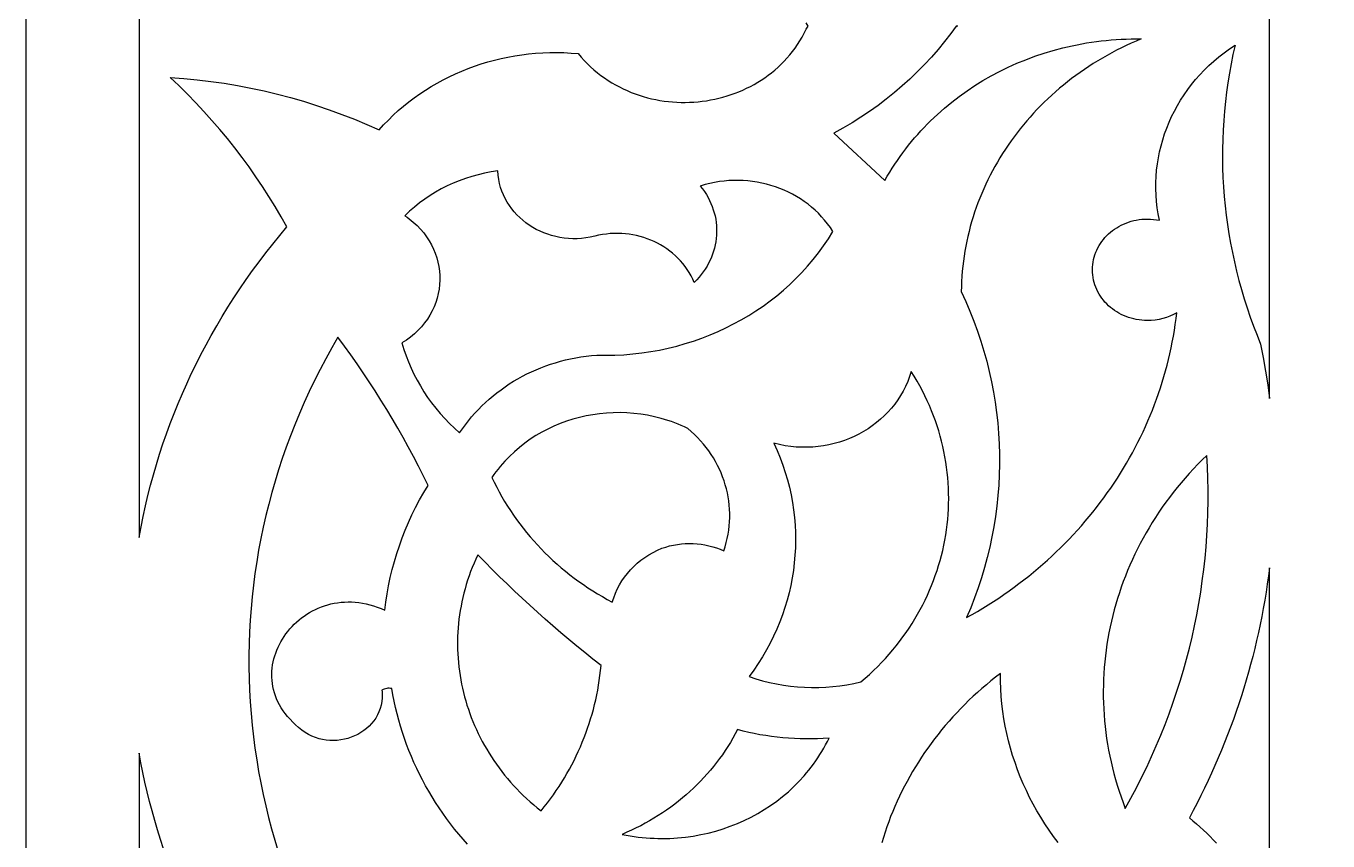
# Model space of a CAD drawing. Extents: x -1429 to -724, y 80 to 630.
# Drawn here: x -1369.3 to -1311.7, y 318.7 to 354.7 of the extents above; entities that cross this region are included whole.
import ezdxf

# ---------------------------------------------------------------- set-up
doc = ezdxf.new("R2010")
doc.units = 0
doc.layers.add('LAYER_1', color=18, linetype='CONTINUOUS')

msp = doc.modelspace()

# ---------------------------------------------------------------- linework, layer by layer
at = {"layer": 'LAYER_1'}
for points in [[(-784.299, 144.673), (-1369.299, 144.673), (-1369.299, 569.673), (-994.512, 569.673), (-784.299, 409.912)], [(-1328.131, 354.674), (-1328.131, 354.674)], [(-1348.725, 348.261), (-1349.016, 348.206), (-1349.304, 348.14), (-1349.587, 348.062), (-1349.866, 347.974), (-1350.14, 347.875), (-1350.41, 347.765), (-1350.673, 347.644), (-1350.931, 347.514), (-1351.183, 347.373), (-1351.428, 347.222), (-1351.666, 347.062), (-1351.897, 346.891), (-1352.121, 346.712), (-1352.336, 346.523), (-1352.543, 346.325), (-1352.445, 346.259), (-1352.351, 346.19), (-1352.26, 346.119), (-1352.172, 346.047), (-1352.005, 345.896), (-1351.851, 345.737), (-1351.711, 345.572), (-1351.582, 345.401), (-1351.467, 345.224), (-1351.364, 345.043), (-1351.274, 344.857), (-1351.196, 344.667), (-1351.132, 344.474), (-1351.08, 344.279), (-1351.04, 344.081), (-1351.013, 343.882), (-1350.999, 343.682), (-1350.998, 343.482), (-1351.009, 343.282), (-1351.032, 343.083), (-1351.068, 342.885), (-1351.117, 342.689), (-1351.178, 342.496), (-1351.252, 342.306), (-1351.338, 342.119), (-1351.437, 341.937), (-1351.548, 341.76), (-1351.671, 341.588), (-1351.808, 341.422), (-1351.956, 341.263), (-1352.117, 341.111), (-1352.29, 340.966), (-1352.476, 340.83), (-1352.574, 340.765), (-1352.674, 340.703), (-1352.589, 340.42), (-1352.492, 340.14), (-1352.386, 339.864), (-1352.269, 339.592), (-1352.141, 339.324), (-1352.005, 339.06), (-1351.858, 338.802), (-1351.701, 338.548), (-1351.535, 338.3), (-1351.36, 338.057), (-1351.176, 337.819), (-1350.982, 337.588), (-1350.78, 337.363), (-1350.569, 337.144), (-1350.349, 336.931), (-1350.121, 336.725), (-1349.996, 336.909), (-1349.866, 337.089), (-1349.731, 337.264), (-1349.59, 337.435), (-1349.444, 337.602), (-1349.293, 337.764), (-1349.137, 337.922), (-1348.977, 338.075), (-1348.812, 338.223), (-1348.643, 338.367), (-1348.469, 338.505), (-1348.291, 338.639), (-1348.109, 338.767), (-1347.923, 338.891), (-1347.734, 339.009), (-1347.54, 339.123), (-1347.344, 339.231), (-1347.143, 339.333), (-1346.94, 339.43), (-1346.733, 339.522), (-1346.523, 339.608), (-1346.311, 339.688), (-1346.096, 339.762), (-1345.878, 339.831), (-1345.657, 339.894), (-1345.435, 339.951), (-1345.21, 340.002), (-1344.983, 340.046), (-1344.754, 340.085), (-1344.523, 340.117), (-1344.29, 340.143), (-1344.056, 340.162), (-1343.652, 340.157), (-1343.25, 340.165), (-1342.851, 340.185), (-1342.454, 340.218), (-1342.059, 340.264), (-1341.668, 340.322), (-1341.281, 340.392), (-1340.897, 340.474), (-1340.518, 340.568), (-1340.142, 340.673), (-1339.772, 340.79), (-1339.406, 340.919), (-1339.046, 341.058), (-1338.691, 341.209), (-1338.343, 341.371), (-1338, 341.543), (-1337.664, 341.726), (-1337.335, 341.919), (-1337.013, 342.123), (-1336.698, 342.336), (-1336.391, 342.56), (-1336.092, 342.794), (-1335.802, 343.037), (-1335.519, 343.289), (-1335.246, 343.551), (-1334.982, 343.822), (-1334.728, 344.102), (-1334.484, 344.391), (-1334.249, 344.688), (-1334.025, 344.994), (-1333.812, 345.309), (-1333.61, 345.632), (-1333.724, 345.805), (-1333.846, 345.971), (-1333.975, 346.132), (-1334.11, 346.286), (-1334.252, 346.434), (-1334.4, 346.575), (-1334.553, 346.71), (-1334.712, 346.838), (-1334.877, 346.959), (-1335.046, 347.073), (-1335.22, 347.18), (-1335.399, 347.28), (-1335.582, 347.373), (-1335.768, 347.458), (-1335.959, 347.536), (-1336.152, 347.607), (-1336.349, 347.67), (-1336.548, 347.725), (-1336.75, 347.772), (-1336.954, 347.812), (-1337.16, 347.844), (-1337.368, 347.867), (-1337.577, 347.883), (-1337.787, 347.89), (-1337.998, 347.889), (-1338.21, 347.879), (-1338.421, 347.861), (-1338.633, 347.835), (-1338.845, 347.799), (-1339.056, 347.755), (-1339.266, 347.702), (-1339.475, 347.639), (-1339.38, 347.517), (-1339.291, 347.392), (-1339.208, 347.265), (-1339.133, 347.135), (-1339.064, 347.002), (-1339.003, 346.868), (-1338.948, 346.732), (-1338.9, 346.595), (-1338.858, 346.456), (-1338.824, 346.316), (-1338.796, 346.175), (-1338.775, 346.033), (-1338.761, 345.891), (-1338.753, 345.749), (-1338.752, 345.606), (-1338.758, 345.464), (-1338.77, 345.322), (-1338.789, 345.181), (-1338.815, 345.04), (-1338.847, 344.901), (-1338.886, 344.762), (-1338.931, 344.625), (-1338.983, 344.49), (-1339.042, 344.357), (-1339.107, 344.225), (-1339.179, 344.096), (-1339.257, 343.969), (-1339.342, 343.845), (-1339.433, 343.724), (-1339.531, 343.607), (-1339.635, 343.492), (-1339.746, 343.381), (-1339.813, 343.531), (-1339.887, 343.676), (-1339.968, 343.817), (-1340.055, 343.953), (-1340.149, 344.085), (-1340.248, 344.211), (-1340.353, 344.333), (-1340.464, 344.449), (-1340.58, 344.561), (-1340.701, 344.667), (-1340.827, 344.767), (-1340.957, 344.862), (-1341.091, 344.951), (-1341.23, 345.035), (-1341.372, 345.113), (-1341.518, 345.184), (-1341.667, 345.25), (-1341.819, 345.309), (-1341.975, 345.362), (-1342.132, 345.409), (-1342.293, 345.449), (-1342.455, 345.482), (-1342.619, 345.509), (-1342.785, 345.529), (-1342.952, 345.541), (-1343.121, 345.547), (-1343.29, 345.546), (-1343.46, 345.537), (-1343.631, 345.52), (-1343.802, 345.497), (-1343.973, 345.465), (-1344.143, 345.426), (-1344.34, 345.381), (-1344.536, 345.348), (-1344.732, 345.325), (-1344.927, 345.313), (-1345.12, 345.311), (-1345.311, 345.32), (-1345.5, 345.338), (-1345.686, 345.367), (-1345.87, 345.404), (-1346.05, 345.451), (-1346.226, 345.507), (-1346.398, 345.571), (-1346.566, 345.644), (-1346.73, 345.725), (-1346.888, 345.814), (-1347.04, 345.91), (-1347.187, 346.015), (-1347.327, 346.126), (-1347.461, 346.244), (-1347.588, 346.369), (-1347.707, 346.501), (-1347.819, 346.639), (-1347.922, 346.782), (-1348.017, 346.932), (-1348.104, 347.087), (-1348.181, 347.247), (-1348.249, 347.412), (-1348.306, 347.582), (-1348.354, 347.756), (-1348.391, 347.935), (-1348.417, 348.118), (-1348.431, 348.305)], [(-1330.218, 339.218), (-1330.302, 338.999), (-1330.396, 338.785), (-1330.501, 338.578), (-1330.617, 338.378), (-1330.742, 338.185), (-1330.877, 337.999), (-1331.021, 337.82), (-1331.174, 337.649), (-1331.336, 337.485), (-1331.505, 337.33), (-1331.683, 337.182), (-1331.867, 337.043), (-1332.058, 336.913), (-1332.256, 336.792), (-1332.459, 336.679), (-1332.669, 336.576), (-1332.883, 336.482), (-1333.103, 336.397), (-1333.326, 336.323), (-1333.554, 336.258), (-1333.786, 336.204), (-1334.021, 336.16), (-1334.259, 336.127), (-1334.499, 336.105), (-1334.742, 336.094), (-1334.986, 336.094), (-1335.231, 336.105), (-1335.478, 336.128), (-1335.725, 336.163), (-1335.972, 336.21), (-1336.219, 336.27), (-1336.076, 335.951), (-1335.944, 335.63), (-1335.824, 335.306), (-1335.716, 334.98), (-1335.619, 334.652), (-1335.534, 334.323), (-1335.461, 333.991), (-1335.399, 333.659), (-1335.349, 333.325), (-1335.31, 332.991), (-1335.283, 332.656), (-1335.268, 332.321), (-1335.263, 331.986), (-1335.27, 331.651), (-1335.289, 331.317), (-1335.319, 330.983), (-1335.36, 330.651), (-1335.413, 330.32), (-1335.477, 329.99), (-1335.552, 329.662), (-1335.638, 329.337), (-1335.735, 329.013), (-1335.844, 328.692), (-1335.964, 328.374), (-1336.095, 328.059), (-1336.237, 327.747), (-1336.39, 327.439), (-1336.554, 327.135), (-1336.729, 326.835), (-1336.915, 326.539), (-1337.112, 326.247), (-1337.32, 325.961), (-1337.022, 325.863), (-1336.72, 325.776), (-1336.416, 325.7), (-1336.11, 325.635), (-1335.801, 325.581), (-1335.491, 325.538), (-1335.179, 325.506), (-1334.867, 325.485), (-1334.554, 325.475), (-1334.24, 325.477), (-1333.927, 325.489), (-1333.614, 325.513), (-1333.302, 325.547), (-1332.991, 325.593), (-1332.681, 325.65), (-1332.373, 325.718), (-1332.18, 325.885), (-1331.992, 326.054), (-1331.808, 326.227), (-1331.63, 326.402), (-1331.456, 326.581), (-1331.287, 326.762), (-1331.123, 326.946), (-1330.963, 327.133), (-1330.809, 327.322), (-1330.659, 327.514), (-1330.514, 327.709), (-1330.374, 327.905), (-1330.239, 328.104), (-1330.109, 328.306), (-1329.984, 328.509), (-1329.864, 328.715), (-1329.748, 328.922), (-1329.638, 329.131), (-1329.532, 329.342), (-1329.432, 329.555), (-1329.337, 329.77), (-1329.246, 329.986), (-1329.161, 330.204), (-1329.081, 330.423), (-1329.005, 330.643), (-1328.935, 330.865), (-1328.87, 331.088), (-1328.81, 331.312), (-1328.755, 331.537), (-1328.705, 331.763), (-1328.66, 331.989), (-1328.621, 332.217), (-1328.587, 332.445), (-1328.557, 332.674), (-1328.533, 332.904), (-1328.514, 333.134), (-1328.501, 333.364), (-1328.492, 333.595), (-1328.489, 333.826), (-1328.491, 334.057), (-1328.498, 334.288), (-1328.511, 334.519), (-1328.529, 334.75), (-1328.552, 334.981), (-1328.58, 335.212), (-1328.614, 335.442), (-1328.653, 335.672), (-1328.698, 335.901), (-1328.748, 336.13), (-1328.803, 336.359), (-1328.863, 336.586), (-1328.929, 336.813), (-1329.001, 337.039), (-1329.077, 337.264), (-1329.16, 337.488), (-1329.247, 337.711), (-1329.341, 337.933), (-1329.439, 338.153), (-1329.543, 338.372), (-1329.653, 338.59), (-1329.768, 338.806), (-1329.889, 339.02), (-1330.015, 339.233), (-1330.147, 339.444)], [(-1343.327, 337.62), (-1343.63, 337.603), (-1343.931, 337.574), (-1344.23, 337.532), (-1344.527, 337.478), (-1344.82, 337.411), (-1345.11, 337.332), (-1345.395, 337.241), (-1345.676, 337.138), (-1345.952, 337.023), (-1346.222, 336.896), (-1346.487, 336.758), (-1346.745, 336.608), (-1346.995, 336.446), (-1347.239, 336.274), (-1347.474, 336.09), (-1347.701, 335.895), (-1347.919, 335.69), (-1348.127, 335.473), (-1348.228, 335.361), (-1348.326, 335.246), (-1348.421, 335.129), (-1348.514, 335.009), (-1348.604, 334.886), (-1348.691, 334.761), (-1348.588, 334.544), (-1348.48, 334.33), (-1348.367, 334.118), (-1348.251, 333.908), (-1348.129, 333.701), (-1348.004, 333.497), (-1347.873, 333.295), (-1347.739, 333.095), (-1347.601, 332.899), (-1347.458, 332.705), (-1347.311, 332.514), (-1347.16, 332.326), (-1347.005, 332.141), (-1346.846, 331.958), (-1346.683, 331.779), (-1346.517, 331.603), (-1346.346, 331.43), (-1346.172, 331.26), (-1345.994, 331.094), (-1345.812, 330.93), (-1345.627, 330.771), (-1345.438, 330.614), (-1345.246, 330.461), (-1345.05, 330.311), (-1344.851, 330.165), (-1344.649, 330.023), (-1344.443, 329.884), (-1344.234, 329.749), (-1344.022, 329.618), (-1343.807, 329.491), (-1343.588, 329.367), (-1343.367, 329.248), (-1343.305, 329.445), (-1343.232, 329.637), (-1343.148, 329.825), (-1343.052, 330.007), (-1342.946, 330.183), (-1342.829, 330.353), (-1342.703, 330.516), (-1342.566, 330.672), (-1342.421, 330.821), (-1342.266, 330.963), (-1342.103, 331.096), (-1341.932, 331.221), (-1341.752, 331.337), (-1341.565, 331.444), (-1341.371, 331.541), (-1341.17, 331.629), (-1341.002, 331.684), (-1340.832, 331.732), (-1340.66, 331.77), (-1340.487, 331.801), (-1340.313, 331.823), (-1340.139, 331.836), (-1339.964, 331.842), (-1339.789, 331.838), (-1339.614, 331.827), (-1339.44, 331.807), (-1339.268, 331.779), (-1339.097, 331.742), (-1338.927, 331.698), (-1338.76, 331.645), (-1338.596, 331.583), (-1338.434, 331.514), (-1338.375, 331.696), (-1338.325, 331.879), (-1338.281, 332.063), (-1338.245, 332.247), (-1338.216, 332.431), (-1338.195, 332.616), (-1338.18, 332.801), (-1338.173, 332.985), (-1338.173, 333.17), (-1338.18, 333.353), (-1338.195, 333.537), (-1338.216, 333.719), (-1338.244, 333.9), (-1338.279, 334.08), (-1338.321, 334.259), (-1338.369, 334.436), (-1338.425, 334.612), (-1338.487, 334.786), (-1338.555, 334.957), (-1338.63, 335.127), (-1338.712, 335.294), (-1338.8, 335.459), (-1338.895, 335.62), (-1338.996, 335.779), (-1339.103, 335.935), (-1339.217, 336.088), (-1339.337, 336.237), (-1339.463, 336.383), (-1339.595, 336.525), (-1339.733, 336.663), (-1339.878, 336.797), (-1340.028, 336.927), (-1340.172, 336.994), (-1340.317, 337.058), (-1340.462, 337.119), (-1340.609, 337.176), (-1340.756, 337.229), (-1340.905, 337.279), (-1341.053, 337.326), (-1341.203, 337.369), (-1341.504, 337.445), (-1341.806, 337.508), (-1342.11, 337.557), (-1342.414, 337.592), (-1342.719, 337.614), (-1343.023, 337.624)], [(-1317.275, 335.537), (-1317.471, 335.339), (-1317.663, 335.138), (-1317.851, 334.934), (-1318.034, 334.728), (-1318.213, 334.519), (-1318.388, 334.308), (-1318.558, 334.095), (-1318.724, 333.879), (-1318.885, 333.661), (-1319.042, 333.441), (-1319.195, 333.218), (-1319.343, 332.994), (-1319.486, 332.767), (-1319.625, 332.539), (-1319.76, 332.308), (-1319.89, 332.076), (-1320.016, 331.842), (-1320.137, 331.606), (-1320.254, 331.368), (-1320.366, 331.129), (-1320.473, 330.888), (-1320.576, 330.646), (-1320.674, 330.402), (-1320.768, 330.157), (-1320.857, 329.911), (-1320.941, 329.663), (-1321.021, 329.414), (-1321.096, 329.164), (-1321.166, 328.913), (-1321.232, 328.661), (-1321.293, 328.407), (-1321.349, 328.153), (-1321.401, 327.898), (-1321.448, 327.642), (-1321.49, 327.386), (-1321.527, 327.128), (-1321.559, 326.87), (-1321.587, 326.612), (-1321.61, 326.353), (-1321.628, 326.093), (-1321.641, 325.833), (-1321.649, 325.573), (-1321.653, 325.313), (-1321.651, 325.052), (-1321.645, 324.791), (-1321.634, 324.53), (-1321.617, 324.269), (-1321.596, 324.008), (-1321.57, 323.747), (-1321.539, 323.486), (-1321.503, 323.225), (-1321.462, 322.964), (-1321.416, 322.704), (-1321.365, 322.444), (-1321.309, 322.185), (-1321.248, 321.926), (-1321.182, 321.668), (-1321.111, 321.41), (-1321.035, 321.153), (-1320.953, 320.896), (-1320.867, 320.64), (-1320.775, 320.386), (-1320.678, 320.132), (-1320.428, 320.584), (-1320.187, 321.039), (-1319.954, 321.497), (-1319.73, 321.959), (-1319.515, 322.424), (-1319.308, 322.892), (-1319.111, 323.362), (-1318.921, 323.835), (-1318.741, 324.311), (-1318.57, 324.789), (-1318.407, 325.27), (-1318.253, 325.753), (-1318.108, 326.238), (-1317.972, 326.726), (-1317.845, 327.215), (-1317.727, 327.706), (-1317.618, 328.199), (-1317.517, 328.693), (-1317.426, 329.19), (-1317.344, 329.687), (-1317.271, 330.186), (-1317.207, 330.686), (-1317.152, 331.187), (-1317.107, 331.69), (-1317.07, 332.193), (-1317.043, 332.697), (-1317.025, 333.202), (-1317.016, 333.707), (-1317.017, 334.213), (-1317.027, 334.719), (-1317.046, 335.226), (-1317.074, 335.732)], [(-1349.402, 331.154), (-1349.484, 330.968), (-1349.561, 330.782), (-1349.634, 330.595), (-1349.702, 330.407), (-1349.766, 330.218), (-1349.826, 330.029), (-1349.881, 329.839), (-1349.933, 329.648), (-1349.979, 329.457), (-1350.022, 329.266), (-1350.06, 329.074), (-1350.094, 328.882), (-1350.124, 328.69), (-1350.149, 328.497), (-1350.171, 328.305), (-1350.188, 328.112), (-1350.201, 327.919), (-1350.21, 327.726), (-1350.214, 327.534), (-1350.215, 327.341), (-1350.211, 327.149), (-1350.203, 326.957), (-1350.192, 326.766), (-1350.176, 326.574), (-1350.156, 326.384), (-1350.132, 326.193), (-1350.104, 326.004), (-1350.072, 325.814), (-1350.035, 325.626), (-1349.995, 325.438), (-1349.951, 325.251), (-1349.903, 325.065), (-1349.851, 324.88), (-1349.795, 324.695), (-1349.735, 324.512), (-1349.672, 324.33), (-1349.604, 324.149), (-1349.532, 323.969), (-1349.457, 323.79), (-1349.377, 323.612), (-1349.294, 323.436), (-1349.207, 323.262), (-1349.117, 323.088), (-1349.022, 322.917), (-1348.924, 322.747), (-1348.821, 322.578), (-1348.715, 322.411), (-1348.606, 322.246), (-1348.492, 322.083), (-1348.375, 321.922), (-1348.254, 321.762), (-1348.13, 321.605), (-1348.002, 321.449), (-1347.87, 321.296), (-1347.734, 321.144), (-1347.595, 320.995), (-1347.452, 320.848), (-1347.306, 320.704), (-1347.156, 320.562), (-1347.003, 320.422), (-1346.846, 320.285), (-1346.685, 320.15), (-1346.521, 320.018), (-1346.379, 320.194), (-1346.241, 320.372), (-1346.107, 320.552), (-1345.976, 320.734), (-1345.849, 320.918), (-1345.725, 321.104), (-1345.605, 321.291), (-1345.489, 321.481), (-1345.377, 321.672), (-1345.268, 321.865), (-1345.163, 322.059), (-1345.062, 322.255), (-1344.965, 322.453), (-1344.871, 322.652), (-1344.782, 322.853), (-1344.696, 323.055), (-1344.614, 323.259), (-1344.536, 323.463), (-1344.462, 323.67), (-1344.392, 323.877), (-1344.326, 324.085), (-1344.264, 324.295), (-1344.206, 324.506), (-1344.152, 324.717), (-1344.102, 324.93), (-1344.056, 325.144), (-1344.014, 325.358), (-1343.976, 325.573), (-1343.942, 325.79), (-1343.913, 326.006), (-1343.888, 326.224), (-1343.866, 326.442), (-1344.228, 326.728), (-1344.587, 327.016), (-1344.943, 327.308), (-1345.296, 327.602), (-1345.647, 327.898), (-1345.994, 328.198), (-1346.339, 328.5), (-1346.682, 328.805), (-1347.021, 329.112), (-1347.358, 329.423), (-1347.691, 329.735), (-1348.022, 330.051), (-1348.35, 330.369), (-1348.675, 330.69), (-1348.997, 331.013), (-1349.316, 331.339)], [(-1337.931, 323.423), (-1338.036, 323.234), (-1338.146, 323.048), (-1338.259, 322.864), (-1338.377, 322.683), (-1338.499, 322.505), (-1338.626, 322.329), (-1338.756, 322.157), (-1338.89, 321.987), (-1339.028, 321.819), (-1339.17, 321.655), (-1339.315, 321.494), (-1339.465, 321.336), (-1339.618, 321.181), (-1339.774, 321.029), (-1339.935, 320.88), (-1340.098, 320.735), (-1340.265, 320.593), (-1340.436, 320.454), (-1340.609, 320.319), (-1340.786, 320.187), (-1340.967, 320.059), (-1341.15, 319.934), (-1341.336, 319.813), (-1341.526, 319.696), (-1341.718, 319.583), (-1341.913, 319.473), (-1342.111, 319.367), (-1342.312, 319.265), (-1342.516, 319.167), (-1342.722, 319.073), (-1342.931, 318.983), (-1342.754, 318.948), (-1342.578, 318.917), (-1342.402, 318.89), (-1342.225, 318.866), (-1342.049, 318.847), (-1341.873, 318.83), (-1341.697, 318.818), (-1341.522, 318.809), (-1341.347, 318.803), (-1341.172, 318.801), (-1340.997, 318.803), (-1340.823, 318.807), (-1340.65, 318.816), (-1340.477, 318.828), (-1340.134, 318.862), (-1339.793, 318.909), (-1339.456, 318.97), (-1339.123, 319.043), (-1338.794, 319.13), (-1338.469, 319.229), (-1338.15, 319.34), (-1337.837, 319.464), (-1337.529, 319.599), (-1337.228, 319.747), (-1336.934, 319.906), (-1336.648, 320.076), (-1336.369, 320.258), (-1336.098, 320.451), (-1335.836, 320.654), (-1335.582, 320.869), (-1335.339, 321.093), (-1335.105, 321.328), (-1334.882, 321.573), (-1334.774, 321.699), (-1334.669, 321.827), (-1334.567, 321.958), (-1334.467, 322.092), (-1334.371, 322.227), (-1334.277, 322.365), (-1334.187, 322.506), (-1334.1, 322.648), (-1334.015, 322.793), (-1333.934, 322.94), (-1333.856, 323.089), (-1333.782, 323.241), (-1334.038, 323.223), (-1334.293, 323.21), (-1334.549, 323.203), (-1334.805, 323.202), (-1335.06, 323.206), (-1335.316, 323.216), (-1335.571, 323.231), (-1335.825, 323.252), (-1336.079, 323.278), (-1336.332, 323.309), (-1336.584, 323.347), (-1336.836, 323.389), (-1337.086, 323.437), (-1337.335, 323.491), (-1337.583, 323.55), (-1337.83, 323.614)]]:
    msp.add_lwpolyline(points, close=True, dxfattribs=at)
for points in [[(-1364.299, 378.045), (-1364.299, 354.712), (-1364.299, 332.106), (-1364.213, 332.573), (-1364.119, 333.038), (-1364.018, 333.501), (-1363.908, 333.963), (-1363.791, 334.423), (-1363.665, 334.881), (-1363.532, 335.336), (-1363.391, 335.79), (-1363.243, 336.242), (-1363.087, 336.691), (-1362.923, 337.138), (-1362.751, 337.583), (-1362.572, 338.024), (-1362.385, 338.464), (-1362.19, 338.901), (-1361.988, 339.334), (-1361.779, 339.766), (-1361.562, 340.194), (-1361.338, 340.619), (-1361.106, 341.041), (-1360.867, 341.459), (-1360.621, 341.875), (-1360.367, 342.287), (-1360.106, 342.696), (-1359.838, 343.101), (-1359.562, 343.502), (-1359.28, 343.9), (-1358.99, 344.294), (-1358.693, 344.684), (-1358.389, 345.07), (-1358.078, 345.452), (-1357.76, 345.83), (-1358.016, 346.285), (-1358.281, 346.735), (-1358.555, 347.18), (-1358.839, 347.62), (-1359.131, 348.054), (-1359.433, 348.483), (-1359.744, 348.906), (-1360.063, 349.324), (-1360.391, 349.736), (-1360.728, 350.141), (-1361.074, 350.541), (-1361.428, 350.935), (-1361.79, 351.322), (-1362.161, 351.703), (-1362.54, 352.077), (-1362.927, 352.445), (-1362.324, 352.399), (-1361.724, 352.341), (-1361.126, 352.268), (-1360.531, 352.182), (-1359.939, 352.082), (-1359.349, 351.969), (-1358.763, 351.843), (-1358.181, 351.704), (-1357.602, 351.551), (-1357.028, 351.385), (-1356.458, 351.206), (-1355.893, 351.014), (-1355.333, 350.809), (-1354.778, 350.592), (-1354.229, 350.361), (-1353.685, 350.118), (-1353.482, 350.342), (-1353.272, 350.559), (-1353.056, 350.769), (-1352.834, 350.973), (-1352.605, 351.169), (-1352.37, 351.358), (-1352.13, 351.54), (-1351.884, 351.714), (-1351.633, 351.881), (-1351.377, 352.041), (-1351.116, 352.193), (-1350.851, 352.337), (-1350.58, 352.473), (-1350.306, 352.602), (-1350.028, 352.723), (-1349.746, 352.836), (-1349.46, 352.941), (-1349.171, 353.038), (-1348.878, 353.126), (-1348.583, 353.206), (-1348.284, 353.278), (-1347.984, 353.342), (-1347.68, 353.397), (-1347.375, 353.443), (-1347.068, 353.481), (-1346.758, 353.509), (-1346.448, 353.529), (-1346.136, 353.541), (-1345.823, 353.543), (-1345.509, 353.536), (-1345.194, 353.52), (-1344.878, 353.494), (-1344.746, 353.339), (-1344.61, 353.189), (-1344.47, 353.046), (-1344.326, 352.908), (-1344.178, 352.777), (-1344.027, 352.651), (-1343.872, 352.531), (-1343.714, 352.417), (-1343.554, 352.309), (-1343.39, 352.207), (-1343.224, 352.111), (-1343.055, 352.02), (-1342.884, 351.935), (-1342.71, 351.856), (-1342.535, 351.782), (-1342.358, 351.714), (-1342.178, 351.652), (-1341.998, 351.596), (-1341.816, 351.545), (-1341.632, 351.5), (-1341.448, 351.46), (-1341.262, 351.426), (-1341.076, 351.398), (-1340.889, 351.375), (-1340.701, 351.357), (-1340.514, 351.345), (-1340.326, 351.339), (-1340.138, 351.338), (-1339.95, 351.342), (-1339.763, 351.352), (-1339.576, 351.367), (-1339.389, 351.388), (-1339.204, 351.413), (-1339.019, 351.445), (-1338.836, 351.481), (-1338.654, 351.523), (-1338.473, 351.57), (-1338.294, 351.622), (-1338.116, 351.68), (-1337.94, 351.742), (-1337.767, 351.81), (-1337.596, 351.883), (-1337.427, 351.961), (-1337.26, 352.044), (-1337.096, 352.133), (-1336.936, 352.226), (-1336.778, 352.324), (-1336.623, 352.428), (-1336.471, 352.536), (-1336.324, 352.65), (-1336.179, 352.768), (-1336.039, 352.892), (-1335.902, 353.02), (-1335.77, 353.153), (-1335.642, 353.291), (-1335.518, 353.434), (-1335.399, 353.582), (-1335.284, 353.734), (-1335.175, 353.892), (-1335.07, 354.054), (-1334.971, 354.221), (-1334.877, 354.392), (-1334.789, 354.569), (-1334.707, 354.712), (-1334.789, 354.86)], [(-1328.131, 354.749), (-1328.131, 354.712), (-1328.131, 354.674), (-1328.158, 354.712), (-1328.395, 354.385), (-1328.671, 354.028), (-1328.957, 353.68), (-1329.254, 353.34), (-1329.561, 353.008), (-1329.879, 352.685), (-1330.207, 352.371), (-1330.544, 352.066), (-1330.891, 351.77), (-1331.248, 351.484), (-1331.614, 351.207), (-1331.989, 350.94), (-1332.372, 350.684), (-1332.764, 350.437), (-1333.165, 350.201), (-1333.573, 349.976), (-1331.31, 347.888), (-1331.206, 348.07), (-1331.099, 348.25), (-1330.989, 348.427), (-1330.875, 348.602), (-1330.759, 348.775), (-1330.639, 348.946), (-1330.517, 349.115), (-1330.392, 349.281), (-1330.263, 349.444), (-1330.132, 349.606), (-1329.998, 349.765), (-1329.861, 349.921), (-1329.722, 350.075), (-1329.58, 350.227), (-1329.435, 350.376), (-1329.287, 350.523), (-1328.985, 350.808), (-1328.672, 351.083), (-1328.35, 351.348), (-1328.019, 351.602), (-1327.679, 351.845), (-1327.33, 352.077), (-1326.973, 352.298), (-1326.609, 352.507), (-1326.236, 352.705), (-1325.857, 352.89), (-1325.47, 353.064), (-1325.077, 353.226), (-1324.678, 353.375), (-1324.273, 353.511), (-1323.862, 353.635), (-1323.447, 353.746), (-1323.237, 353.797), (-1323.026, 353.844), (-1322.814, 353.888), (-1322.601, 353.928), (-1322.387, 353.965), (-1322.171, 353.999), (-1321.955, 354.029), (-1321.738, 354.056), (-1321.52, 354.08), (-1321.302, 354.1), (-1321.082, 354.116), (-1320.862, 354.129), (-1320.641, 354.138), (-1320.419, 354.144), (-1320.197, 354.146), (-1319.974, 354.144), (-1320.198, 354.051), (-1320.418, 353.953), (-1320.637, 353.852), (-1320.853, 353.748), (-1321.066, 353.641), (-1321.277, 353.53), (-1321.485, 353.416), (-1321.69, 353.298), (-1321.893, 353.178), (-1322.093, 353.054), (-1322.29, 352.928), (-1322.484, 352.798), (-1322.675, 352.665), (-1322.864, 352.53), (-1323.05, 352.391), (-1323.232, 352.25), (-1323.412, 352.106), (-1323.589, 351.959), (-1323.763, 351.809), (-1323.933, 351.657), (-1324.101, 351.502), (-1324.265, 351.344), (-1324.427, 351.184), (-1324.585, 351.022), (-1324.74, 350.857), (-1324.891, 350.689), (-1325.04, 350.519), (-1325.185, 350.347), (-1325.326, 350.173), (-1325.465, 349.996), (-1325.599, 349.817), (-1325.731, 349.636), (-1325.859, 349.453), (-1325.983, 349.268), (-1326.104, 349.081), (-1326.222, 348.892), (-1326.336, 348.701), (-1326.446, 348.508), (-1326.552, 348.313), (-1326.655, 348.116), (-1326.754, 347.918), (-1326.85, 347.718), (-1326.941, 347.516), (-1327.029, 347.313), (-1327.113, 347.108), (-1327.193, 346.901), (-1327.269, 346.693), (-1327.341, 346.484), (-1327.409, 346.273), (-1327.474, 346.061), (-1327.534, 345.847), (-1327.59, 345.633), (-1327.642, 345.417), (-1327.69, 345.199), (-1327.733, 344.981), (-1327.773, 344.762), (-1327.808, 344.541), (-1327.839, 344.32), (-1327.866, 344.098), (-1327.888, 343.874), (-1327.907, 343.65), (-1327.92, 343.425), (-1327.93, 343.199), (-1327.934, 342.973), (-1327.737, 342.542), (-1327.552, 342.107), (-1327.378, 341.67), (-1327.218, 341.229), (-1327.069, 340.786), (-1326.933, 340.34), (-1326.808, 339.892), (-1326.696, 339.442), (-1326.597, 338.99), (-1326.509, 338.536), (-1326.434, 338.081), (-1326.372, 337.624), (-1326.321, 337.167), (-1326.283, 336.709), (-1326.257, 336.25), (-1326.243, 335.79), (-1326.241, 335.331), (-1326.252, 334.871), (-1326.275, 334.412), (-1326.311, 333.954), (-1326.359, 333.496), (-1326.419, 333.038), (-1326.491, 332.582), (-1326.576, 332.128), (-1326.672, 331.675), (-1326.782, 331.223), (-1326.903, 330.774), (-1327.037, 330.326), (-1327.183, 329.882), (-1327.342, 329.439), (-1327.513, 329), (-1327.696, 328.564), (-1327.452, 328.7), (-1327.211, 328.84), (-1326.973, 328.983), (-1326.737, 329.129), (-1326.504, 329.278), (-1326.274, 329.43), (-1326.046, 329.585), (-1325.821, 329.742), (-1325.599, 329.903), (-1325.38, 330.066), (-1325.164, 330.232), (-1324.951, 330.4), (-1324.74, 330.572), (-1324.533, 330.746), (-1324.328, 330.922), (-1324.126, 331.101), (-1323.927, 331.283), (-1323.732, 331.467), (-1323.539, 331.653), (-1323.35, 331.842), (-1323.163, 332.034), (-1322.98, 332.228), (-1322.799, 332.424), (-1322.622, 332.622), (-1322.448, 332.823), (-1322.278, 333.026), (-1322.11, 333.231), (-1321.946, 333.438), (-1321.785, 333.647), (-1321.627, 333.859), (-1321.473, 334.072), (-1321.322, 334.287), (-1321.175, 334.505), (-1321.03, 334.724), (-1320.89, 334.946), (-1320.752, 335.169), (-1320.618, 335.394), (-1320.488, 335.621), (-1320.361, 335.849), (-1320.238, 336.08), (-1320.118, 336.312), (-1320.002, 336.545), (-1319.889, 336.781), (-1319.78, 337.018), (-1319.675, 337.256), (-1319.573, 337.496), (-1319.475, 337.738), (-1319.381, 337.981), (-1319.291, 338.226), (-1319.204, 338.471), (-1319.121, 338.719), (-1319.042, 338.967), (-1318.967, 339.217), (-1318.895, 339.468), (-1318.828, 339.72), (-1318.764, 339.974), (-1318.705, 340.229), (-1318.649, 340.484), (-1318.598, 340.741), (-1318.55, 340.999), (-1318.506, 341.258), (-1318.467, 341.518), (-1318.431, 341.779), (-1318.4, 342.041), (-1318.547, 341.961), (-1318.701, 341.891), (-1318.859, 341.832), (-1319.021, 341.783), (-1319.187, 341.744), (-1319.356, 341.716), (-1319.527, 341.699), (-1319.699, 341.694), (-1319.825, 341.697), (-1319.948, 341.705), (-1320.07, 341.72), (-1320.19, 341.739), (-1320.307, 341.764), (-1320.423, 341.795), (-1320.536, 341.83), (-1320.646, 341.87), (-1320.754, 341.915), (-1320.859, 341.965), (-1320.961, 342.019), (-1321.059, 342.077), (-1321.155, 342.14), (-1321.247, 342.206), (-1321.335, 342.277), (-1321.419, 342.351), (-1321.5, 342.429), (-1321.576, 342.51), (-1321.649, 342.595), (-1321.716, 342.683), (-1321.78, 342.774), (-1321.838, 342.868), (-1321.892, 342.965), (-1321.941, 343.064), (-1321.984, 343.166), (-1322.022, 343.271), (-1322.055, 343.377), (-1322.082, 343.486), (-1322.104, 343.596), (-1322.119, 343.709), (-1322.129, 343.823), (-1322.132, 343.938), (-1322.129, 344.053), (-1322.119, 344.167), (-1322.104, 344.28), (-1322.082, 344.39), (-1322.055, 344.499), (-1322.022, 344.605), (-1321.984, 344.71), (-1321.941, 344.812), (-1321.892, 344.911), (-1321.838, 345.008), (-1321.78, 345.102), (-1321.716, 345.193), (-1321.649, 345.281), (-1321.576, 345.366), (-1321.5, 345.447), (-1321.419, 345.525), (-1321.335, 345.599), (-1321.247, 345.67), (-1321.155, 345.736), (-1321.059, 345.799), (-1320.961, 345.857), (-1320.859, 345.911), (-1320.754, 345.961), (-1320.646, 346.006), (-1320.536, 346.046), (-1320.423, 346.081), (-1320.307, 346.112), (-1320.19, 346.137), (-1320.07, 346.156), (-1319.948, 346.171), (-1319.825, 346.179), (-1319.699, 346.182), (-1319.562, 346.179), (-1319.427, 346.168), (-1319.294, 346.151), (-1319.165, 346.127), (-1319.22, 346.405), (-1319.263, 346.683), (-1319.296, 346.962), (-1319.317, 347.239), (-1319.327, 347.517), (-1319.326, 347.793), (-1319.315, 348.069), (-1319.293, 348.343), (-1319.26, 348.615), (-1319.216, 348.886), (-1319.163, 349.154), (-1319.098, 349.42), (-1319.024, 349.684), (-1318.94, 349.945), (-1318.846, 350.203), (-1318.742, 350.457), (-1318.628, 350.708), (-1318.504, 350.955), (-1318.371, 351.198), (-1318.229, 351.437), (-1318.077, 351.671), (-1317.916, 351.9), (-1317.746, 352.124), (-1317.567, 352.343), (-1317.379, 352.556), (-1317.182, 352.763), (-1316.977, 352.965), (-1316.763, 353.16), (-1316.54, 353.348), (-1316.31, 353.53), (-1316.071, 353.704), (-1315.824, 353.871), (-1315.916, 353.456), (-1315.999, 353.041), (-1316.074, 352.624), (-1316.141, 352.207), (-1316.2, 351.79), (-1316.25, 351.372), (-1316.292, 350.953), (-1316.326, 350.534), (-1316.352, 350.115), (-1316.369, 349.696), (-1316.378, 349.277), (-1316.379, 348.858), (-1316.372, 348.439), (-1316.357, 348.021), (-1316.333, 347.603), (-1316.301, 347.185), (-1316.261, 346.768), (-1316.213, 346.352), (-1316.157, 345.937), (-1316.093, 345.522), (-1316.02, 345.109), (-1315.94, 344.696), (-1315.851, 344.285), (-1315.754, 343.875), (-1315.649, 343.467), (-1315.537, 343.06), (-1315.416, 342.655), (-1315.287, 342.251), (-1315.15, 341.849), (-1315.005, 341.449), (-1314.852, 341.051), (-1314.691, 340.655), (-1314.575, 340.056), (-1314.47, 339.455), (-1314.378, 338.853), (-1314.299, 338.249), (-1314.299, 371.704)], [(-1349.773, 318.551), (-1349.968, 318.77), (-1350.157, 318.993), (-1350.342, 319.219), (-1350.521, 319.448), (-1350.695, 319.68), (-1350.864, 319.915), (-1351.028, 320.153), (-1351.186, 320.395), (-1351.339, 320.639), (-1351.486, 320.885), (-1351.628, 321.135), (-1351.764, 321.387), (-1351.895, 321.641), (-1352.02, 321.898), (-1352.14, 322.158), (-1352.254, 322.419), (-1352.362, 322.683), (-1352.465, 322.949), (-1352.561, 323.217), (-1352.652, 323.487), (-1352.737, 323.759), (-1352.816, 324.033), (-1352.889, 324.309), (-1352.955, 324.586), (-1353.016, 324.865), (-1353.071, 325.145), (-1353.119, 325.427), (-1353.176, 325.435), (-1353.233, 325.439), (-1353.29, 325.438), (-1353.346, 325.432), (-1353.402, 325.422), (-1353.456, 325.407), (-1353.509, 325.387), (-1353.56, 325.364), (-1353.551, 325.276), (-1353.546, 325.19), (-1353.547, 325.021), (-1353.562, 324.857), (-1353.591, 324.699), (-1353.633, 324.546), (-1353.688, 324.4), (-1353.754, 324.259), (-1353.831, 324.126), (-1353.919, 323.999), (-1354.016, 323.88), (-1354.123, 323.768), (-1354.237, 323.664), (-1354.36, 323.569), (-1354.489, 323.482), (-1354.625, 323.403), (-1354.766, 323.334), (-1354.913, 323.274), (-1355.063, 323.224), (-1355.217, 323.184), (-1355.374, 323.154), (-1355.534, 323.135), (-1355.695, 323.127), (-1355.856, 323.13), (-1356.019, 323.144), (-1356.18, 323.17), (-1356.341, 323.209), (-1356.499, 323.26), (-1356.655, 323.323), (-1356.808, 323.4), (-1356.957, 323.49), (-1357.102, 323.594), (-1357.241, 323.712), (-1357.378, 323.828), (-1357.505, 323.947), (-1357.623, 324.068), (-1357.733, 324.192), (-1357.834, 324.318), (-1357.927, 324.446), (-1358.011, 324.576), (-1358.087, 324.707), (-1358.155, 324.839), (-1358.215, 324.973), (-1358.267, 325.108), (-1358.312, 325.243), (-1358.349, 325.38), (-1358.378, 325.516), (-1358.401, 325.653), (-1358.416, 325.79), (-1358.424, 325.927), (-1358.426, 326.064), (-1358.421, 326.2), (-1358.409, 326.336), (-1358.391, 326.471), (-1358.366, 326.605), (-1358.335, 326.737), (-1358.299, 326.868), (-1358.256, 326.998), (-1358.207, 327.126), (-1358.153, 327.252), (-1358.094, 327.376), (-1358.029, 327.498), (-1357.959, 327.617), (-1357.883, 327.733), (-1357.803, 327.847), (-1357.718, 327.957), (-1357.628, 328.065), (-1357.534, 328.169), (-1357.435, 328.269), (-1357.332, 328.366), (-1357.225, 328.459), (-1357.114, 328.547), (-1356.999, 328.632), (-1356.881, 328.712), (-1356.758, 328.787), (-1356.632, 328.857), (-1356.503, 328.922), (-1356.371, 328.982), (-1356.236, 329.037), (-1356.097, 329.086), (-1355.956, 329.129), (-1355.812, 329.167), (-1355.666, 329.198), (-1355.517, 329.223), (-1355.366, 329.241), (-1355.213, 329.253), (-1355.058, 329.257), (-1354.901, 329.255), (-1354.743, 329.245), (-1354.583, 329.228), (-1354.421, 329.204), (-1354.258, 329.171), (-1354.094, 329.131), (-1353.929, 329.083), (-1353.763, 329.026), (-1353.596, 328.96), (-1353.429, 328.886), (-1353.384, 329.25), (-1353.328, 329.612), (-1353.263, 329.972), (-1353.187, 330.33), (-1353.102, 330.686), (-1353.007, 331.04), (-1352.901, 331.391), (-1352.786, 331.74), (-1352.661, 332.085), (-1352.527, 332.428), (-1352.383, 332.767), (-1352.229, 333.103), (-1352.066, 333.435), (-1351.893, 333.764), (-1351.711, 334.089), (-1351.519, 334.409), (-1351.729, 334.838), (-1351.945, 335.264), (-1352.165, 335.688), (-1352.391, 336.109), (-1352.623, 336.528), (-1352.859, 336.944), (-1353.101, 337.358), (-1353.348, 337.769), (-1353.6, 338.177), (-1353.857, 338.583), (-1354.119, 338.986), (-1354.387, 339.386), (-1354.659, 339.783), (-1354.937, 340.178), (-1355.219, 340.569), (-1355.507, 340.957), (-1355.779, 340.484), (-1356.042, 340.008), (-1356.295, 339.529), (-1356.538, 339.046), (-1356.771, 338.561), (-1356.995, 338.073), (-1357.208, 337.583), (-1357.412, 337.09), (-1357.606, 336.595), (-1357.791, 336.098), (-1357.965, 335.599), (-1358.13, 335.097), (-1358.285, 334.594), (-1358.43, 334.089), (-1358.566, 333.583), (-1358.691, 333.075), (-1358.807, 332.565), (-1358.914, 332.055), (-1359.01, 331.543), (-1359.097, 331.03), (-1359.175, 330.517), (-1359.242, 330.002), (-1359.3, 329.487), (-1359.348, 328.972), (-1359.387, 328.456), (-1359.415, 327.939), (-1359.435, 327.423), (-1359.444, 326.906), (-1359.444, 326.39), (-1359.435, 325.873), (-1359.415, 325.357), (-1359.386, 324.842), (-1359.348, 324.327), (-1359.3, 323.812), (-1359.242, 323.299), (-1359.175, 322.786), (-1359.098, 322.274), (-1359.011, 321.764), (-1358.916, 321.254), (-1358.81, 320.746), (-1358.695, 320.24), (-1358.57, 319.735), (-1358.436, 319.232), (-1358.293, 318.73), (-1358.14, 318.231)], [(-1314.299, 314.509), (-1314.299, 330.766), (-1314.345, 330.406), (-1314.396, 330.047), (-1314.451, 329.688), (-1314.51, 329.331), (-1314.573, 328.973), (-1314.64, 328.617), (-1314.712, 328.261), (-1314.788, 327.907), (-1314.868, 327.553), (-1314.952, 327.2), (-1315.041, 326.847), (-1315.133, 326.496), (-1315.23, 326.146), (-1315.331, 325.796), (-1315.436, 325.448), (-1315.545, 325.101), (-1315.659, 324.755), (-1315.776, 324.41), (-1315.897, 324.066), (-1316.023, 323.723), (-1316.153, 323.382), (-1316.286, 323.041), (-1316.424, 322.703), (-1316.566, 322.365), (-1316.712, 322.029), (-1316.862, 321.694), (-1317.016, 321.36), (-1317.174, 321.028), (-1317.336, 320.697), (-1317.502, 320.368), (-1317.672, 320.041), (-1317.845, 319.715), (-1317.685, 319.583), (-1317.528, 319.45), (-1317.374, 319.313), (-1317.223, 319.175), (-1317.075, 319.034), (-1316.93, 318.891), (-1316.787, 318.746), (-1316.648, 318.598)], [(-1323.649, 318.619), (-1323.853, 318.892), (-1324.049, 319.169), (-1324.237, 319.451), (-1324.417, 319.736), (-1324.589, 320.026), (-1324.752, 320.32), (-1324.908, 320.617), (-1325.054, 320.918), (-1325.193, 321.222), (-1325.323, 321.53), (-1325.444, 321.841), (-1325.556, 322.154), (-1325.66, 322.471), (-1325.755, 322.79), (-1325.841, 323.111), (-1325.918, 323.435), (-1325.986, 323.761), (-1326.045, 324.088), (-1326.095, 324.418), (-1326.136, 324.75), (-1326.167, 325.083), (-1326.189, 325.417), (-1326.201, 325.753), (-1326.204, 326.089), (-1326.413, 325.929), (-1326.618, 325.766), (-1326.82, 325.599), (-1327.018, 325.431), (-1327.213, 325.259), (-1327.404, 325.085), (-1327.592, 324.908), (-1327.776, 324.728), (-1327.956, 324.546), (-1328.133, 324.361), (-1328.306, 324.174), (-1328.475, 323.985), (-1328.641, 323.793), (-1328.803, 323.599), (-1328.961, 323.403), (-1329.115, 323.204), (-1329.266, 323.003), (-1329.412, 322.8), (-1329.555, 322.596), (-1329.694, 322.389), (-1329.83, 322.18), (-1329.961, 321.969), (-1330.088, 321.757), (-1330.212, 321.542), (-1330.331, 321.326), (-1330.447, 321.108), (-1330.558, 320.889), (-1330.666, 320.668), (-1330.769, 320.445), (-1330.869, 320.221), (-1330.964, 319.995), (-1331.056, 319.768), (-1331.143, 319.54), (-1331.226, 319.31), (-1331.305, 319.079), (-1331.38, 318.847), (-1331.45, 318.613)], [(-1363.212, 318.348), (-1363.35, 318.762), (-1363.482, 319.178), (-1363.608, 319.596), (-1363.726, 320.016), (-1363.838, 320.438), (-1363.944, 320.861), (-1364.043, 321.286), (-1364.135, 321.712), (-1364.22, 322.139), (-1364.299, 322.568), (-1364.299, 300.885)]]:
    msp.add_lwpolyline(points, dxfattribs=at)

doc.saveas('drawing.dxf')
